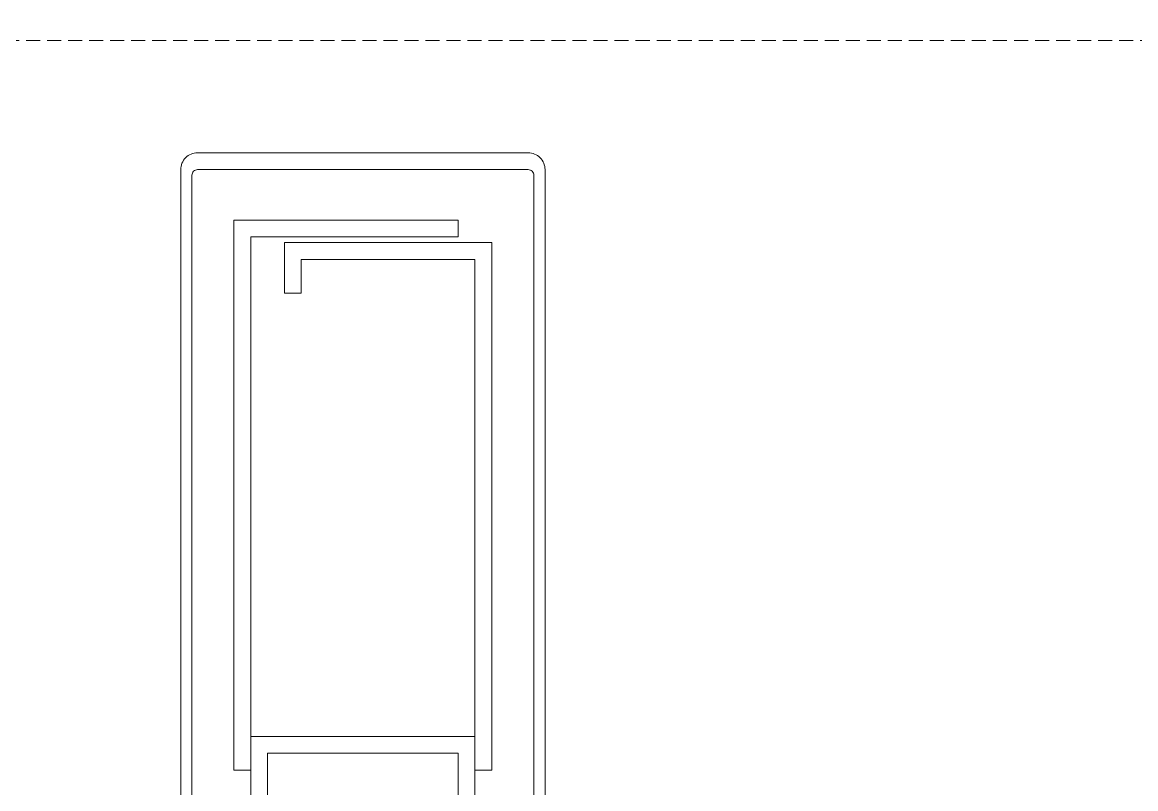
# Model space of a CAD drawing. Extents: x -2749 to 23780, y -1311 to 8245.
# Drawn here: x 9728.09 to 9747.96, y 333.66 to 347.33 of the extents above; entities that cross this region are included whole.
import ezdxf

# ---------------------------------------------------------------- set-up
doc = ezdxf.new("R2010")
doc.units = 0
doc.header["$MEASUREMENT"] = 0
doc.linetypes.add('DOT2', pattern=[0.125, 0, -0.125])
doc.linetypes.add('HIDDEN', pattern=[0.375, 0.25, -0.125])
for name, color, linetype, lineweight in [('06D', 9, 'Continuous', 9), ('10', 9, 'Continuous', 9), ('20', 9, 'DOT2', 9), ('40', 9, 'Continuous', 9)]:
    doc.layers.add(name, color=color, linetype=linetype, lineweight=lineweight)

# ---------------------------------------------------------------- blocks, each defined once
blk = doc.blocks.new('*U508')
at = {"layer": '10'}
for p, q in [((-2.3, -11.005), (-2, -11.005)), ((2, -11.005), (2.3, -11.005))]:
    blk.add_line(p, q, dxfattribs=at)
for points in [[(-3.05, -13.707), (-3.05, -0.4, -0.414214), (-2.95, -0.3), (2.95, -0.3), (2.95, -0.3, -0.414214), (3.05, -0.4), (3.05, -13.707)], [(3.25, -15.477), (3.25, -0.3, 0.414214), (2.95, 0), (2.95, 0), (-2.95, 0, 0.414214), (-3.25, -0.3), (-3.25, -15.477, 0.470043)]]:
    blk.add_lwpolyline(points, format="xyb", dxfattribs=at)
for points in [[(-2, -11.005), (-2, -1.5), (1.7, -1.5), (1.7, -1.2), (-2.3, -1.2), (-2.3, -11.005)], [(2, -11.005), (2, -1.9), (-1.1, -1.9), (-1.1, -2.5), (-1.4, -2.5), (-1.4, -1.6), (2.3, -1.6), (2.3, -11.005)]]:
    blk.add_lwpolyline(points, dxfattribs=at)
for points in [[(-2, -10.405), (2, -10.405), (2, -16.405), (-2, -16.405)], [(-1.7, -10.705), (1.7, -10.705), (1.7, -16.105), (-1.7, -16.105)]]:
    blk.add_lwpolyline(points, close=True, dxfattribs=at)
blk = doc.blocks.new('1.KAT PLANI')
at = {"layer": '20', "linetype": 'HIDDEN', "lineweight": 0}
blk.add_lwpolyline([(9469.784, 347), (9776.059, 347)], dxfattribs=at)
at = {"layer": '40'}
blk.add_arc((10707.5, -149.027), 1144.786, 90, 155.569081, dxfattribs=at)
at = {"layer": '10'}
blk.add_blockref('*U508', (9734.167, 345), dxfattribs=at)

msp = doc.modelspace()

# ---------------------------------------------------------------- linework, layer by layer
at = {"layer": '20', "linetype": 'HIDDEN'}
msp.add_arc((10707.5, -149.027), 1144.786, 90, 155.569081, dxfattribs=at)

# ---------------------------------------------------------------- block references
at = {"layer": '06D'}
msp.add_blockref('1.KAT PLANI', (0, 0), dxfattribs=at)

doc.saveas('drawing.dxf')
